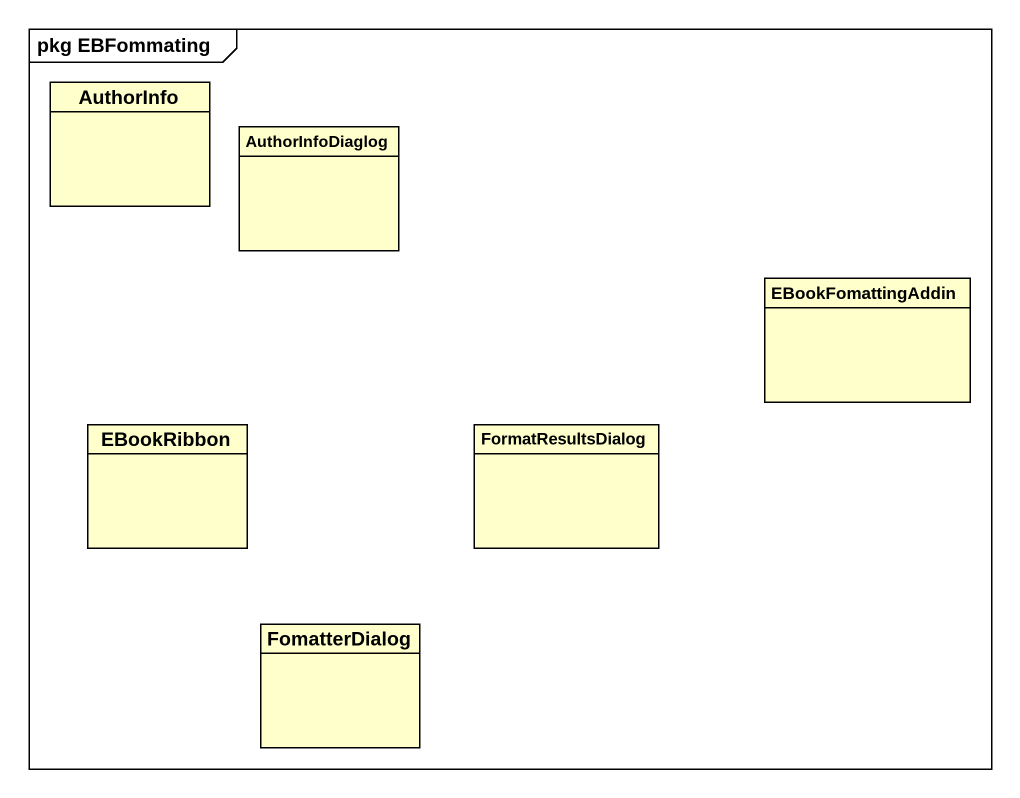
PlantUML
@startuml
mainframe pkg EBFommating
hide circle
hide empty members
class AuthorInfo
class AuthorInfoDiaglog
class EBookFomattingAddin
class EBookRibbon
class FormatResultsDialog
class FomatterDialog
@enduml
